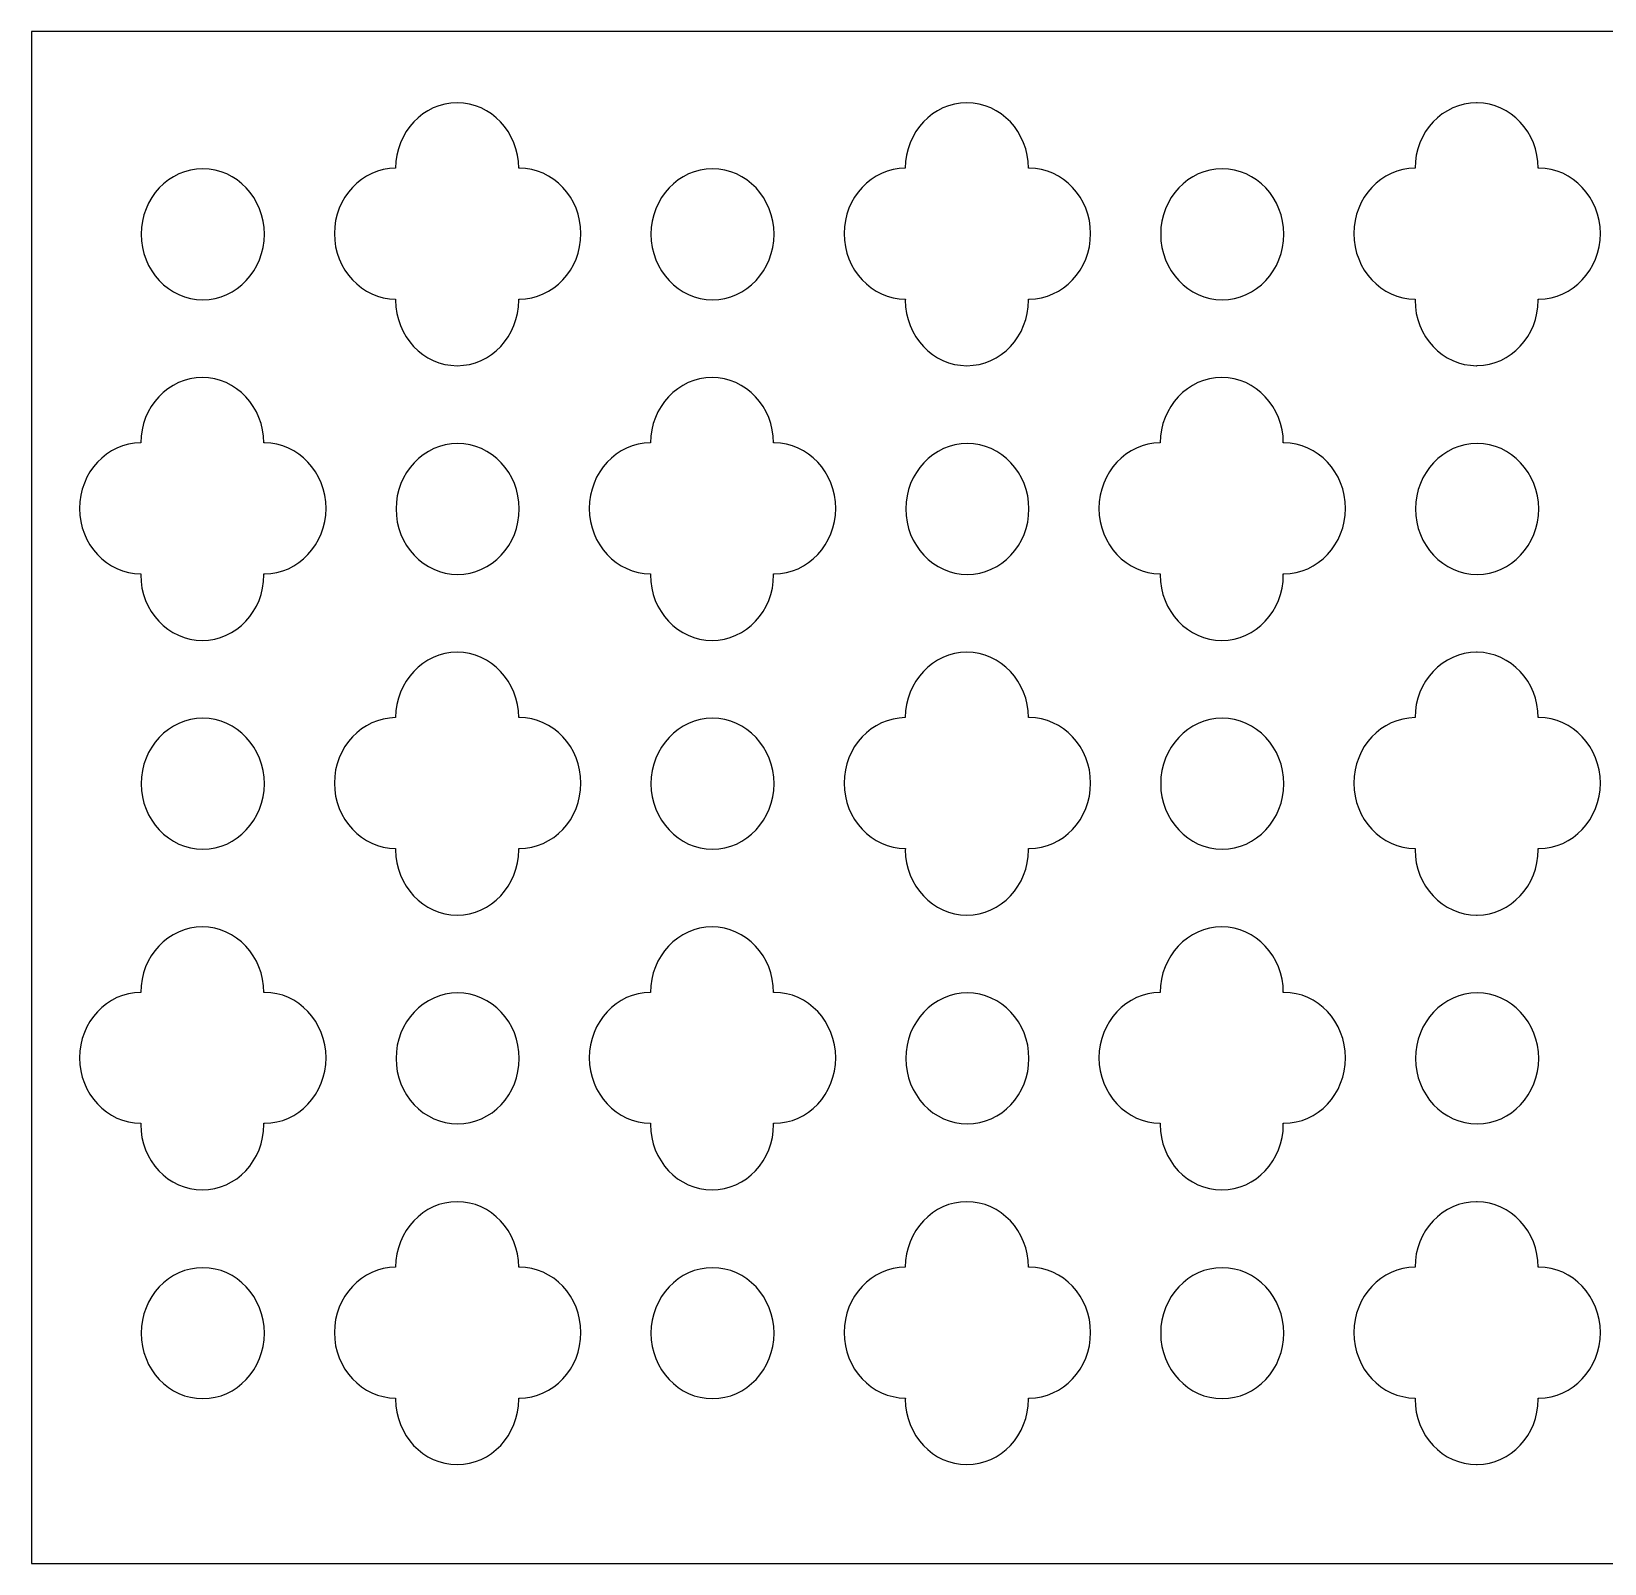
# Model space of a CAD drawing. Header units: centimetres. Extents: x -27.5 to -1.9, y -9.5 to -4.
# Drawn here: x -27.5 to -21.87, y -9.5 to -4.01 of the extents above; entities that cross this region are included whole.
import ezdxf

# ---------------------------------------------------------------- set-up
doc = ezdxf.new("R2010")
doc.units = ezdxf.units.CM
doc.header["$MEASUREMENT"] = 0
doc.layers.add('layer 1', color=7, linetype='Continuous')

msp = doc.modelspace()

# ---------------------------------------------------------------- linework, layer by layer
at = {"layer": 'layer 1', "color": 250}
for points, knots in [([(-16.91938, -4.01419), (-16.91938, -4.01419), (-16.91938, -9.5), (-16.91938, -9.5), (-16.91938, -9.5), (-20.44625, -9.5), (-23.97312, -9.5), (-27.5, -9.5), (-27.5, -9.5), (-27.5, -9.5), (-27.5, -4.01419), (-27.5, -4.01419), (-27.5, -4.01419), (-23.97312, -4.01419), (-20.44625, -4.01419), (-16.91938, -4.01419)], [0, 0, 0, 0, 0.2, 0.2, 0.2, 0.2, 0.4, 0.4, 0.4, 0.4, 0.6, 0.6, 0.6, 0.6, 1, 1, 1, 1]), ([(-25.97583, -4.26951), (-25.85451, -4.26951), (-25.75558, -4.37466), (-25.75542, -4.50369), (-25.75542, -4.50369), (-25.7547, -4.50368), (-25.75399, -4.50366), (-25.75327, -4.50366), (-25.75327, -4.50366), (-25.63186, -4.50366), (-25.53286, -4.60897), (-25.53286, -4.73814), (-25.53286, -4.73814), (-25.53286, -4.86722), (-25.63186, -4.97253), (-25.75327, -4.97253), (-25.75327, -4.97253), (-25.754, -4.97253), (-25.75473, -4.97251), (-25.75547, -4.97251), (-25.75547, -4.97251), (-25.75544, -4.97383), (-25.75542, -4.97516), (-25.75542, -4.97649), (-25.75542, -4.97649), (-25.75542, -5.10557), (-25.85442, -5.21088), (-25.97583, -5.21088), (-25.97583, -5.21088), (-26.09728, -5.21088), (-26.19628, -5.10557), (-26.19628, -4.97649), (-26.19628, -4.97649), (-26.19628, -4.97516), (-26.19625, -4.97384), (-26.19623, -4.97252), (-26.19623, -4.97252), (-26.3171, -4.97179), (-26.41542, -4.86678), (-26.41542, -4.73814), (-26.41542, -4.73814), (-26.41542, -4.60944), (-26.31712, -4.50443), (-26.19627, -4.50368), (-26.19627, -4.50368), (-26.19611, -4.37465), (-26.09718, -4.26951), (-25.97583, -4.26951)], [0, 0, 0, 0, 0.0769231, 0.0769231, 0.0769231, 0.0769231, 0.1538462, 0.1538462, 0.1538462, 0.1538462, 0.2307692, 0.2307692, 0.2307692, 0.2307692, 0.3076923, 0.3076923, 0.3076923, 0.3076923, 0.3846154, 0.3846154, 0.3846154, 0.3846154, 0.4615385, 0.4615385, 0.4615385, 0.4615385, 0.5384615, 0.5384615, 0.5384615, 0.5384615, 0.6153846, 0.6153846, 0.6153846, 0.6153846, 0.6923077, 0.6923077, 0.6923077, 0.6923077, 0.7692308, 0.7692308, 0.7692308, 0.7692308, 0.8461538, 0.8461538, 0.8461538, 0.8461538, 1, 1, 1, 1]), ([(-24.15084, -4.26951), (-24.02953, -4.26951), (-23.93059, -4.37466), (-23.93043, -4.50369), (-23.93043, -4.50369), (-23.92971, -4.50368), (-23.929, -4.50366), (-23.92828, -4.50366), (-23.92828, -4.50366), (-23.80687, -4.50366), (-23.70787, -4.60897), (-23.70787, -4.73814), (-23.70787, -4.73814), (-23.70787, -4.86722), (-23.80687, -4.97253), (-23.92828, -4.97253), (-23.92828, -4.97253), (-23.92901, -4.97253), (-23.92974, -4.97251), (-23.93048, -4.97251), (-23.93048, -4.97251), (-23.93046, -4.97383), (-23.93043, -4.97516), (-23.93043, -4.97649), (-23.93043, -4.97649), (-23.93043, -5.10557), (-24.02943, -5.21088), (-24.15084, -5.21088), (-24.15084, -5.21088), (-24.27229, -5.21088), (-24.37129, -5.10557), (-24.37129, -4.97649), (-24.37129, -4.97649), (-24.37129, -4.97516), (-24.37126, -4.97384), (-24.37124, -4.97252), (-24.37124, -4.97252), (-24.49211, -4.97179), (-24.59043, -4.86678), (-24.59043, -4.73814), (-24.59043, -4.73814), (-24.59043, -4.60944), (-24.49214, -4.50443), (-24.37129, -4.50368), (-24.37129, -4.50368), (-24.37112, -4.37465), (-24.27219, -4.26951), (-24.15084, -4.26951)], [0, 0, 0, 0, 0.0769231, 0.0769231, 0.0769231, 0.0769231, 0.1538462, 0.1538462, 0.1538462, 0.1538462, 0.2307692, 0.2307692, 0.2307692, 0.2307692, 0.3076923, 0.3076923, 0.3076923, 0.3076923, 0.3846154, 0.3846154, 0.3846154, 0.3846154, 0.4615385, 0.4615385, 0.4615385, 0.4615385, 0.5384615, 0.5384615, 0.5384615, 0.5384615, 0.6153846, 0.6153846, 0.6153846, 0.6153846, 0.6923077, 0.6923077, 0.6923077, 0.6923077, 0.7692308, 0.7692308, 0.7692308, 0.7692308, 0.8461538, 0.8461538, 0.8461538, 0.8461538, 1, 1, 1, 1]), ([(-22.32416, -4.26954), (-22.32405, -4.26954), (-22.32394, -4.26954), (-22.32383, -4.26954), (-22.32383, -4.26954), (-22.32382, -4.26954), (-22.32382, -4.26954), (-22.32382, -4.26954), (-22.32382, -4.26954), (-22.32379, -4.26954), (-22.32377, -4.26954), (-22.32375, -4.26954), (-22.32375, -4.26954), (-22.2034, -4.27075), (-22.1056, -4.3754), (-22.10544, -4.50369), (-22.10544, -4.50369), (-22.10472, -4.50368), (-22.10401, -4.50366), (-22.10329, -4.50366), (-22.10329, -4.50366), (-21.98188, -4.50366), (-21.88288, -4.60897), (-21.88288, -4.73814), (-21.88288, -4.73814), (-21.88288, -4.86722), (-21.98188, -4.97253), (-22.10329, -4.97253), (-22.10329, -4.97253), (-22.10403, -4.97253), (-22.10475, -4.97251), (-22.10549, -4.97251), (-22.10549, -4.97251), (-22.10547, -4.97383), (-22.10544, -4.97516), (-22.10544, -4.97649), (-22.10544, -4.97649), (-22.10544, -5.10485), (-22.20334, -5.20968), (-22.32381, -5.21085), (-22.32381, -5.21085), (-22.32383, -5.21085), (-22.32384, -5.21085), (-22.32386, -5.21085), (-22.32386, -5.21085), (-22.32387, -5.21085), (-22.32388, -5.21085), (-22.32389, -5.21085), (-22.32389, -5.21085), (-22.32398, -5.21086), (-22.32407, -5.21086), (-22.32416, -5.21086), (-22.32416, -5.21086), (-22.32473, -5.21086), (-22.32529, -5.21088), (-22.32585, -5.21088), (-22.32585, -5.21088), (-22.4473, -5.21088), (-22.5463, -5.10557), (-22.5463, -4.97649), (-22.5463, -4.97649), (-22.5463, -4.97516), (-22.54627, -4.97384), (-22.54625, -4.97252), (-22.54625, -4.97252), (-22.66712, -4.97179), (-22.76544, -4.86678), (-22.76544, -4.73814), (-22.76544, -4.73814), (-22.76544, -4.60944), (-22.66715, -4.50443), (-22.5463, -4.50368), (-22.5463, -4.50368), (-22.54613, -4.37465), (-22.4472, -4.26951), (-22.32585, -4.26951), (-22.32585, -4.26951), (-22.32529, -4.26951), (-22.32473, -4.26953), (-22.32416, -4.26954)], [0, 0, 0, 0, 0.047619, 0.047619, 0.047619, 0.047619, 0.0952381, 0.0952381, 0.0952381, 0.0952381, 0.1428571, 0.1428571, 0.1428571, 0.1428571, 0.1904762, 0.1904762, 0.1904762, 0.1904762, 0.2380952, 0.2380952, 0.2380952, 0.2380952, 0.2857143, 0.2857143, 0.2857143, 0.2857143, 0.3333333, 0.3333333, 0.3333333, 0.3333333, 0.3809524, 0.3809524, 0.3809524, 0.3809524, 0.4285714, 0.4285714, 0.4285714, 0.4285714, 0.4761905, 0.4761905, 0.4761905, 0.4761905, 0.5238095, 0.5238095, 0.5238095, 0.5238095, 0.5714286, 0.5714286, 0.5714286, 0.5714286, 0.6190476, 0.6190476, 0.6190476, 0.6190476, 0.6666667, 0.6666667, 0.6666667, 0.6666667, 0.7142857, 0.7142857, 0.7142857, 0.7142857, 0.7619048, 0.7619048, 0.7619048, 0.7619048, 0.8095238, 0.8095238, 0.8095238, 0.8095238, 0.8571429, 0.8571429, 0.8571429, 0.8571429, 0.9047619, 0.9047619, 0.9047619, 0.9047619, 1, 1, 1, 1]), ([(-26.88661, -4.50576), (-26.76521, -4.50576), (-26.66621, -4.61107), (-26.66621, -4.74024), (-26.66621, -4.74024), (-26.66621, -4.86932), (-26.76521, -4.97463), (-26.88661, -4.97463), (-26.88661, -4.97463), (-27.00806, -4.97463), (-27.10707, -4.86932), (-27.10707, -4.74024), (-27.10707, -4.74024), (-27.10707, -4.61107), (-27.00806, -4.50576), (-26.88661, -4.50576)], [0, 0, 0, 0, 0.2, 0.2, 0.2, 0.2, 0.4, 0.4, 0.4, 0.4, 0.6, 0.6, 0.6, 0.6, 1, 1, 1, 1]), ([(-25.06162, -4.50576), (-24.94022, -4.50576), (-24.84122, -4.61107), (-24.84122, -4.74024), (-24.84122, -4.74024), (-24.84122, -4.86932), (-24.94022, -4.97463), (-25.06162, -4.97463), (-25.06162, -4.97463), (-25.18308, -4.97463), (-25.28208, -4.86932), (-25.28208, -4.74024), (-25.28208, -4.74024), (-25.28208, -4.61107), (-25.18308, -4.50576), (-25.06162, -4.50576)], [0, 0, 0, 0, 0.2, 0.2, 0.2, 0.2, 0.4, 0.4, 0.4, 0.4, 0.6, 0.6, 0.6, 0.6, 1, 1, 1, 1]), ([(-23.23663, -4.50576), (-23.11523, -4.50576), (-23.01622, -4.61107), (-23.01622, -4.74024), (-23.01622, -4.74024), (-23.01622, -4.86932), (-23.11523, -4.97463), (-23.23663, -4.97463), (-23.23663, -4.97463), (-23.35808, -4.97463), (-23.45709, -4.86932), (-23.45709, -4.74024), (-23.45709, -4.74024), (-23.45709, -4.61107), (-23.35808, -4.50576), (-23.23663, -4.50576)], [0, 0, 0, 0, 0.2, 0.2, 0.2, 0.2, 0.4, 0.4, 0.4, 0.4, 0.6, 0.6, 0.6, 0.6, 1, 1, 1, 1]), ([(-26.88832, -5.25324), (-26.76701, -5.25324), (-26.66807, -5.35839), (-26.66792, -5.48742), (-26.66792, -5.48742), (-26.6672, -5.48741), (-26.66648, -5.48739), (-26.66576, -5.48739), (-26.66576, -5.48739), (-26.54435, -5.48739), (-26.44535, -5.5927), (-26.44535, -5.72187), (-26.44535, -5.72187), (-26.44535, -5.85095), (-26.54435, -5.95626), (-26.66576, -5.95626), (-26.66576, -5.95626), (-26.6665, -5.95626), (-26.66723, -5.95624), (-26.66796, -5.95623), (-26.66796, -5.95623), (-26.66794, -5.95756), (-26.66791, -5.95889), (-26.66791, -5.96022), (-26.66791, -5.96022), (-26.66791, -6.0893), (-26.76691, -6.19461), (-26.88832, -6.19461), (-26.88832, -6.19461), (-27.00977, -6.19461), (-27.10877, -6.0893), (-27.10877, -5.96022), (-27.10877, -5.96022), (-27.10877, -5.95889), (-27.10875, -5.95757), (-27.10872, -5.95625), (-27.10872, -5.95625), (-27.2296, -5.95552), (-27.32791, -5.85051), (-27.32791, -5.72187), (-27.32791, -5.72187), (-27.32791, -5.59316), (-27.22962, -5.48816), (-27.10877, -5.48741), (-27.10877, -5.48741), (-27.1086, -5.35838), (-27.00967, -5.25324), (-26.88832, -5.25324)], [0, 0, 0, 0, 0.0769231, 0.0769231, 0.0769231, 0.0769231, 0.1538462, 0.1538462, 0.1538462, 0.1538462, 0.2307692, 0.2307692, 0.2307692, 0.2307692, 0.3076923, 0.3076923, 0.3076923, 0.3076923, 0.3846154, 0.3846154, 0.3846154, 0.3846154, 0.4615385, 0.4615385, 0.4615385, 0.4615385, 0.5384615, 0.5384615, 0.5384615, 0.5384615, 0.6153846, 0.6153846, 0.6153846, 0.6153846, 0.6923077, 0.6923077, 0.6923077, 0.6923077, 0.7692308, 0.7692308, 0.7692308, 0.7692308, 0.8461538, 0.8461538, 0.8461538, 0.8461538, 1, 1, 1, 1]), ([(-25.06333, -5.25324), (-24.94202, -5.25324), (-24.84309, -5.35839), (-24.84293, -5.48742), (-24.84293, -5.48742), (-24.84221, -5.48741), (-24.84149, -5.48739), (-24.84077, -5.48739), (-24.84077, -5.48739), (-24.71937, -5.48739), (-24.62036, -5.5927), (-24.62036, -5.72187), (-24.62036, -5.72187), (-24.62036, -5.85095), (-24.71937, -5.95626), (-24.84077, -5.95626), (-24.84077, -5.95626), (-24.84151, -5.95626), (-24.84224, -5.95624), (-24.84297, -5.95623), (-24.84297, -5.95623), (-24.84295, -5.95756), (-24.84292, -5.95889), (-24.84292, -5.96022), (-24.84292, -5.96022), (-24.84292, -6.0893), (-24.94192, -6.19461), (-25.06333, -6.19461), (-25.06333, -6.19461), (-25.18478, -6.19461), (-25.28378, -6.0893), (-25.28378, -5.96022), (-25.28378, -5.96022), (-25.28378, -5.95889), (-25.28375, -5.95757), (-25.28374, -5.95625), (-25.28374, -5.95625), (-25.40461, -5.95552), (-25.50292, -5.85051), (-25.50292, -5.72187), (-25.50292, -5.72187), (-25.50292, -5.59316), (-25.40463, -5.48816), (-25.28378, -5.48741), (-25.28378, -5.48741), (-25.28361, -5.35838), (-25.18468, -5.25324), (-25.06333, -5.25324)], [0, 0, 0, 0, 0.0769231, 0.0769231, 0.0769231, 0.0769231, 0.1538462, 0.1538462, 0.1538462, 0.1538462, 0.2307692, 0.2307692, 0.2307692, 0.2307692, 0.3076923, 0.3076923, 0.3076923, 0.3076923, 0.3846154, 0.3846154, 0.3846154, 0.3846154, 0.4615385, 0.4615385, 0.4615385, 0.4615385, 0.5384615, 0.5384615, 0.5384615, 0.5384615, 0.6153846, 0.6153846, 0.6153846, 0.6153846, 0.6923077, 0.6923077, 0.6923077, 0.6923077, 0.7692308, 0.7692308, 0.7692308, 0.7692308, 0.8461538, 0.8461538, 0.8461538, 0.8461538, 1, 1, 1, 1]), ([(-23.23834, -5.25324), (-23.11703, -5.25324), (-23.01809, -5.35839), (-23.01794, -5.48742), (-23.01794, -5.48742), (-23.01722, -5.48741), (-23.0165, -5.48739), (-23.01579, -5.48739), (-23.01579, -5.48739), (-22.89438, -5.48739), (-22.79538, -5.5927), (-22.79538, -5.72187), (-22.79538, -5.72187), (-22.79538, -5.85095), (-22.89438, -5.95626), (-23.01579, -5.95626), (-23.01579, -5.95626), (-23.01652, -5.95626), (-23.01725, -5.95624), (-23.01798, -5.95623), (-23.01798, -5.95623), (-23.01796, -5.95756), (-23.01793, -5.95889), (-23.01793, -5.96022), (-23.01793, -5.96022), (-23.01793, -6.0893), (-23.11694, -6.19461), (-23.23834, -6.19461), (-23.23834, -6.19461), (-23.35979, -6.19461), (-23.4588, -6.0893), (-23.4588, -5.96022), (-23.4588, -5.96022), (-23.4588, -5.95889), (-23.45877, -5.95757), (-23.45875, -5.95625), (-23.45875, -5.95625), (-23.57962, -5.95552), (-23.67793, -5.85051), (-23.67793, -5.72187), (-23.67793, -5.72187), (-23.67793, -5.59316), (-23.57964, -5.48816), (-23.45879, -5.48741), (-23.45879, -5.48741), (-23.45862, -5.35838), (-23.35969, -5.25324), (-23.23834, -5.25324)], [0, 0, 0, 0, 0.0769231, 0.0769231, 0.0769231, 0.0769231, 0.1538462, 0.1538462, 0.1538462, 0.1538462, 0.2307692, 0.2307692, 0.2307692, 0.2307692, 0.3076923, 0.3076923, 0.3076923, 0.3076923, 0.3846154, 0.3846154, 0.3846154, 0.3846154, 0.4615385, 0.4615385, 0.4615385, 0.4615385, 0.5384615, 0.5384615, 0.5384615, 0.5384615, 0.6153846, 0.6153846, 0.6153846, 0.6153846, 0.6923077, 0.6923077, 0.6923077, 0.6923077, 0.7692308, 0.7692308, 0.7692308, 0.7692308, 0.8461538, 0.8461538, 0.8461538, 0.8461538, 1, 1, 1, 1]), ([(-25.97412, -5.48949), (-25.85271, -5.48949), (-25.75371, -5.5948), (-25.75371, -5.72397), (-25.75371, -5.72397), (-25.75371, -5.85305), (-25.85271, -5.95836), (-25.97412, -5.95836), (-25.97412, -5.95836), (-26.09557, -5.95836), (-26.19457, -5.85305), (-26.19457, -5.72397), (-26.19457, -5.72397), (-26.19457, -5.5948), (-26.09557, -5.48949), (-25.97412, -5.48949)], [0, 0, 0, 0, 0.2, 0.2, 0.2, 0.2, 0.4, 0.4, 0.4, 0.4, 0.6, 0.6, 0.6, 0.6, 1, 1, 1, 1]), ([(-24.14913, -5.48949), (-24.02772, -5.48949), (-23.92872, -5.5948), (-23.92872, -5.72397), (-23.92872, -5.72397), (-23.92872, -5.85305), (-24.02772, -5.95836), (-24.14913, -5.95836), (-24.14913, -5.95836), (-24.27058, -5.95836), (-24.36958, -5.85305), (-24.36958, -5.72397), (-24.36958, -5.72397), (-24.36958, -5.5948), (-24.27058, -5.48949), (-24.14913, -5.48949)], [0, 0, 0, 0, 0.2, 0.2, 0.2, 0.2, 0.4, 0.4, 0.4, 0.4, 0.6, 0.6, 0.6, 0.6, 1, 1, 1, 1]), ([(-22.32416, -5.48949), (-22.32415, -5.48949), (-22.32415, -5.48949), (-22.32414, -5.48949), (-22.32414, -5.48949), (-22.32406, -5.48949), (-22.32398, -5.48949), (-22.3239, -5.48949), (-22.3239, -5.48949), (-22.32389, -5.48949), (-22.32388, -5.48949), (-22.32387, -5.48949), (-22.32387, -5.48949), (-22.32386, -5.48949), (-22.32384, -5.48949), (-22.32383, -5.48949), (-22.32383, -5.48949), (-22.20256, -5.48967), (-22.10373, -5.59491), (-22.10373, -5.72397), (-22.10373, -5.72397), (-22.10373, -5.85295), (-22.20258, -5.9582), (-22.32387, -5.95836), (-22.32387, -5.95836), (-22.32387, -5.95836), (-22.32389, -5.95836), (-22.3239, -5.95836), (-22.3239, -5.95836), (-22.32391, -5.95836), (-22.32392, -5.95836), (-22.32393, -5.95836), (-22.32393, -5.95836), (-22.324, -5.95836), (-22.32407, -5.95836), (-22.32414, -5.95836), (-22.32414, -5.95836), (-22.32415, -5.95836), (-22.32415, -5.95836), (-22.32416, -5.95836), (-22.32416, -5.95836), (-22.4456, -5.95835), (-22.54459, -5.85305), (-22.54459, -5.72397), (-22.54459, -5.72397), (-22.54459, -5.59481), (-22.4456, -5.4895), (-22.32416, -5.48949)], [0, 0, 0, 0, 0.0769231, 0.0769231, 0.0769231, 0.0769231, 0.1538462, 0.1538462, 0.1538462, 0.1538462, 0.2307692, 0.2307692, 0.2307692, 0.2307692, 0.3076923, 0.3076923, 0.3076923, 0.3076923, 0.3846154, 0.3846154, 0.3846154, 0.3846154, 0.4615385, 0.4615385, 0.4615385, 0.4615385, 0.5384615, 0.5384615, 0.5384615, 0.5384615, 0.6153846, 0.6153846, 0.6153846, 0.6153846, 0.6923077, 0.6923077, 0.6923077, 0.6923077, 0.7692308, 0.7692308, 0.7692308, 0.7692308, 0.8461538, 0.8461538, 0.8461538, 0.8461538, 1, 1, 1, 1]), ([(-25.97583, -6.23697), (-25.85451, -6.23697), (-25.75558, -6.34212), (-25.75542, -6.47115), (-25.75542, -6.47115), (-25.7547, -6.47114), (-25.75399, -6.47112), (-25.75327, -6.47112), (-25.75327, -6.47112), (-25.63186, -6.47112), (-25.53286, -6.57643), (-25.53286, -6.7056), (-25.53286, -6.7056), (-25.53286, -6.83468), (-25.63186, -6.93999), (-25.75327, -6.93999), (-25.75327, -6.93999), (-25.754, -6.93999), (-25.75473, -6.93997), (-25.75547, -6.93996), (-25.75547, -6.93996), (-25.75544, -6.94129), (-25.75542, -6.94261), (-25.75542, -6.94395), (-25.75542, -6.94395), (-25.75542, -7.07303), (-25.85442, -7.17834), (-25.97583, -7.17834), (-25.97583, -7.17834), (-26.09728, -7.17834), (-26.19628, -7.07303), (-26.19628, -6.94395), (-26.19628, -6.94395), (-26.19628, -6.94262), (-26.19625, -6.9413), (-26.19623, -6.93997), (-26.19623, -6.93997), (-26.3171, -6.93924), (-26.41542, -6.83423), (-26.41542, -6.7056), (-26.41542, -6.7056), (-26.41542, -6.57689), (-26.31712, -6.47189), (-26.19627, -6.47114), (-26.19627, -6.47114), (-26.19611, -6.34211), (-26.09718, -6.23697), (-25.97583, -6.23697)], [0, 0, 0, 0, 0.0769231, 0.0769231, 0.0769231, 0.0769231, 0.1538462, 0.1538462, 0.1538462, 0.1538462, 0.2307692, 0.2307692, 0.2307692, 0.2307692, 0.3076923, 0.3076923, 0.3076923, 0.3076923, 0.3846154, 0.3846154, 0.3846154, 0.3846154, 0.4615385, 0.4615385, 0.4615385, 0.4615385, 0.5384615, 0.5384615, 0.5384615, 0.5384615, 0.6153846, 0.6153846, 0.6153846, 0.6153846, 0.6923077, 0.6923077, 0.6923077, 0.6923077, 0.7692308, 0.7692308, 0.7692308, 0.7692308, 0.8461538, 0.8461538, 0.8461538, 0.8461538, 1, 1, 1, 1]), ([(-24.15084, -6.23697), (-24.02953, -6.23697), (-23.93059, -6.34212), (-23.93043, -6.47115), (-23.93043, -6.47115), (-23.92971, -6.47114), (-23.929, -6.47112), (-23.92828, -6.47112), (-23.92828, -6.47112), (-23.80687, -6.47112), (-23.70787, -6.57643), (-23.70787, -6.7056), (-23.70787, -6.7056), (-23.70787, -6.83468), (-23.80687, -6.93999), (-23.92828, -6.93999), (-23.92828, -6.93999), (-23.92901, -6.93999), (-23.92974, -6.93997), (-23.93048, -6.93996), (-23.93048, -6.93996), (-23.93046, -6.94129), (-23.93043, -6.94261), (-23.93043, -6.94395), (-23.93043, -6.94395), (-23.93043, -7.07303), (-24.02943, -7.17834), (-24.15084, -7.17834), (-24.15084, -7.17834), (-24.27229, -7.17834), (-24.37129, -7.07303), (-24.37129, -6.94395), (-24.37129, -6.94395), (-24.37129, -6.94262), (-24.37126, -6.9413), (-24.37124, -6.93997), (-24.37124, -6.93997), (-24.49211, -6.93924), (-24.59043, -6.83423), (-24.59043, -6.7056), (-24.59043, -6.7056), (-24.59043, -6.57689), (-24.49214, -6.47189), (-24.37129, -6.47114), (-24.37129, -6.47114), (-24.37112, -6.34211), (-24.27219, -6.23697), (-24.15084, -6.23697)], [0, 0, 0, 0, 0.0769231, 0.0769231, 0.0769231, 0.0769231, 0.1538462, 0.1538462, 0.1538462, 0.1538462, 0.2307692, 0.2307692, 0.2307692, 0.2307692, 0.3076923, 0.3076923, 0.3076923, 0.3076923, 0.3846154, 0.3846154, 0.3846154, 0.3846154, 0.4615385, 0.4615385, 0.4615385, 0.4615385, 0.5384615, 0.5384615, 0.5384615, 0.5384615, 0.6153846, 0.6153846, 0.6153846, 0.6153846, 0.6923077, 0.6923077, 0.6923077, 0.6923077, 0.7692308, 0.7692308, 0.7692308, 0.7692308, 0.8461538, 0.8461538, 0.8461538, 0.8461538, 1, 1, 1, 1]), ([(-22.32416, -6.23699), (-22.32409, -6.23699), (-22.32402, -6.237), (-22.32395, -6.237), (-22.32395, -6.237), (-22.32394, -6.237), (-22.32392, -6.237), (-22.32391, -6.237), (-22.32391, -6.237), (-22.3239, -6.237), (-22.32389, -6.237), (-22.32388, -6.237), (-22.32388, -6.237), (-22.20347, -6.23813), (-22.1056, -6.34281), (-22.10544, -6.47115), (-22.10544, -6.47115), (-22.10472, -6.47114), (-22.10401, -6.47112), (-22.10329, -6.47112), (-22.10329, -6.47112), (-21.98188, -6.47112), (-21.88288, -6.57643), (-21.88288, -6.7056), (-21.88288, -6.7056), (-21.88288, -6.83468), (-21.98188, -6.93999), (-22.10329, -6.93999), (-22.10329, -6.93999), (-22.10403, -6.93999), (-22.10475, -6.93997), (-22.10549, -6.93996), (-22.10549, -6.93996), (-22.10547, -6.94129), (-22.10544, -6.94261), (-22.10544, -6.94395), (-22.10544, -6.94395), (-22.10544, -7.07235), (-22.20341, -7.17722), (-22.32395, -7.17831), (-22.32395, -7.17831), (-22.32395, -7.17831), (-22.32395, -7.17831), (-22.32395, -7.17831), (-22.32395, -7.17831), (-22.32397, -7.17831), (-22.32399, -7.17831), (-22.324, -7.17831), (-22.324, -7.17831), (-22.32406, -7.17831), (-22.32411, -7.17831), (-22.32416, -7.17831), (-22.32416, -7.17831), (-22.32473, -7.17832), (-22.32529, -7.17834), (-22.32585, -7.17834), (-22.32585, -7.17834), (-22.4473, -7.17834), (-22.5463, -7.07303), (-22.5463, -6.94395), (-22.5463, -6.94395), (-22.5463, -6.94262), (-22.54627, -6.9413), (-22.54625, -6.93997), (-22.54625, -6.93997), (-22.66712, -6.93924), (-22.76544, -6.83423), (-22.76544, -6.7056), (-22.76544, -6.7056), (-22.76544, -6.57689), (-22.66715, -6.47189), (-22.5463, -6.47114), (-22.5463, -6.47114), (-22.54613, -6.34211), (-22.4472, -6.23697), (-22.32585, -6.23697), (-22.32585, -6.23697), (-22.32529, -6.23697), (-22.32473, -6.23699), (-22.32416, -6.23699)], [0, 0, 0, 0, 0.047619, 0.047619, 0.047619, 0.047619, 0.0952381, 0.0952381, 0.0952381, 0.0952381, 0.1428571, 0.1428571, 0.1428571, 0.1428571, 0.1904762, 0.1904762, 0.1904762, 0.1904762, 0.2380952, 0.2380952, 0.2380952, 0.2380952, 0.2857143, 0.2857143, 0.2857143, 0.2857143, 0.3333333, 0.3333333, 0.3333333, 0.3333333, 0.3809524, 0.3809524, 0.3809524, 0.3809524, 0.4285714, 0.4285714, 0.4285714, 0.4285714, 0.4761905, 0.4761905, 0.4761905, 0.4761905, 0.5238095, 0.5238095, 0.5238095, 0.5238095, 0.5714286, 0.5714286, 0.5714286, 0.5714286, 0.6190476, 0.6190476, 0.6190476, 0.6190476, 0.6666667, 0.6666667, 0.6666667, 0.6666667, 0.7142857, 0.7142857, 0.7142857, 0.7142857, 0.7619048, 0.7619048, 0.7619048, 0.7619048, 0.8095238, 0.8095238, 0.8095238, 0.8095238, 0.8571429, 0.8571429, 0.8571429, 0.8571429, 0.9047619, 0.9047619, 0.9047619, 0.9047619, 1, 1, 1, 1]), ([(-26.88661, -6.47322), (-26.76521, -6.47322), (-26.66621, -6.57853), (-26.66621, -6.7077), (-26.66621, -6.7077), (-26.66621, -6.83678), (-26.76521, -6.94209), (-26.88661, -6.94209), (-26.88661, -6.94209), (-27.00806, -6.94209), (-27.10707, -6.83678), (-27.10707, -6.7077), (-27.10707, -6.7077), (-27.10707, -6.57853), (-27.00806, -6.47322), (-26.88661, -6.47322)], [0, 0, 0, 0, 0.2, 0.2, 0.2, 0.2, 0.4, 0.4, 0.4, 0.4, 0.6, 0.6, 0.6, 0.6, 1, 1, 1, 1]), ([(-25.06162, -6.47322), (-24.94022, -6.47322), (-24.84122, -6.57853), (-24.84122, -6.7077), (-24.84122, -6.7077), (-24.84122, -6.83678), (-24.94022, -6.94209), (-25.06162, -6.94209), (-25.06162, -6.94209), (-25.18308, -6.94209), (-25.28208, -6.83678), (-25.28208, -6.7077), (-25.28208, -6.7077), (-25.28208, -6.57853), (-25.18308, -6.47322), (-25.06162, -6.47322)], [0, 0, 0, 0, 0.2, 0.2, 0.2, 0.2, 0.4, 0.4, 0.4, 0.4, 0.6, 0.6, 0.6, 0.6, 1, 1, 1, 1]), ([(-23.23663, -6.47322), (-23.11523, -6.47322), (-23.01622, -6.57853), (-23.01622, -6.7077), (-23.01622, -6.7077), (-23.01622, -6.83678), (-23.11523, -6.94209), (-23.23663, -6.94209), (-23.23663, -6.94209), (-23.35808, -6.94209), (-23.45709, -6.83678), (-23.45709, -6.7077), (-23.45709, -6.7077), (-23.45709, -6.57853), (-23.35808, -6.47322), (-23.23663, -6.47322)], [0, 0, 0, 0, 0.2, 0.2, 0.2, 0.2, 0.4, 0.4, 0.4, 0.4, 0.6, 0.6, 0.6, 0.6, 1, 1, 1, 1]), ([(-26.88832, -7.2207), (-26.76701, -7.2207), (-26.66807, -7.32584), (-26.66792, -7.45487), (-26.66792, -7.45487), (-26.6672, -7.45487), (-26.66648, -7.45485), (-26.66576, -7.45485), (-26.66576, -7.45485), (-26.54435, -7.45485), (-26.44535, -7.56016), (-26.44535, -7.68933), (-26.44535, -7.68933), (-26.44535, -7.81841), (-26.54435, -7.92372), (-26.66576, -7.92372), (-26.66576, -7.92372), (-26.6665, -7.92372), (-26.66723, -7.9237), (-26.66796, -7.92369), (-26.66796, -7.92369), (-26.66794, -7.92502), (-26.66791, -7.92634), (-26.66791, -7.92768), (-26.66791, -7.92768), (-26.66791, -8.05676), (-26.76691, -8.16207), (-26.88832, -8.16207), (-26.88832, -8.16207), (-27.00977, -8.16207), (-27.10877, -8.05676), (-27.10877, -7.92768), (-27.10877, -7.92768), (-27.10877, -7.92634), (-27.10875, -7.92502), (-27.10872, -7.9237), (-27.10872, -7.9237), (-27.2296, -7.92297), (-27.32791, -7.81796), (-27.32791, -7.68933), (-27.32791, -7.68933), (-27.32791, -7.56062), (-27.22962, -7.45562), (-27.10877, -7.45486), (-27.10877, -7.45486), (-27.1086, -7.32584), (-27.00967, -7.2207), (-26.88832, -7.2207)], [0, 0, 0, 0, 0.0769231, 0.0769231, 0.0769231, 0.0769231, 0.1538462, 0.1538462, 0.1538462, 0.1538462, 0.2307692, 0.2307692, 0.2307692, 0.2307692, 0.3076923, 0.3076923, 0.3076923, 0.3076923, 0.3846154, 0.3846154, 0.3846154, 0.3846154, 0.4615385, 0.4615385, 0.4615385, 0.4615385, 0.5384615, 0.5384615, 0.5384615, 0.5384615, 0.6153846, 0.6153846, 0.6153846, 0.6153846, 0.6923077, 0.6923077, 0.6923077, 0.6923077, 0.7692308, 0.7692308, 0.7692308, 0.7692308, 0.8461538, 0.8461538, 0.8461538, 0.8461538, 1, 1, 1, 1]), ([(-25.06333, -7.2207), (-24.94202, -7.2207), (-24.84309, -7.32584), (-24.84293, -7.45487), (-24.84293, -7.45487), (-24.84221, -7.45487), (-24.84149, -7.45485), (-24.84077, -7.45485), (-24.84077, -7.45485), (-24.71937, -7.45485), (-24.62036, -7.56016), (-24.62036, -7.68933), (-24.62036, -7.68933), (-24.62036, -7.81841), (-24.71937, -7.92372), (-24.84077, -7.92372), (-24.84077, -7.92372), (-24.84151, -7.92372), (-24.84224, -7.9237), (-24.84297, -7.92369), (-24.84297, -7.92369), (-24.84295, -7.92502), (-24.84292, -7.92634), (-24.84292, -7.92768), (-24.84292, -7.92768), (-24.84292, -8.05676), (-24.94192, -8.16207), (-25.06333, -8.16207), (-25.06333, -8.16207), (-25.18478, -8.16207), (-25.28378, -8.05676), (-25.28378, -7.92768), (-25.28378, -7.92768), (-25.28378, -7.92634), (-25.28375, -7.92502), (-25.28374, -7.9237), (-25.28374, -7.9237), (-25.40461, -7.92297), (-25.50292, -7.81796), (-25.50292, -7.68933), (-25.50292, -7.68933), (-25.50292, -7.56062), (-25.40463, -7.45562), (-25.28378, -7.45486), (-25.28378, -7.45486), (-25.28361, -7.32584), (-25.18468, -7.2207), (-25.06333, -7.2207)], [0, 0, 0, 0, 0.0769231, 0.0769231, 0.0769231, 0.0769231, 0.1538462, 0.1538462, 0.1538462, 0.1538462, 0.2307692, 0.2307692, 0.2307692, 0.2307692, 0.3076923, 0.3076923, 0.3076923, 0.3076923, 0.3846154, 0.3846154, 0.3846154, 0.3846154, 0.4615385, 0.4615385, 0.4615385, 0.4615385, 0.5384615, 0.5384615, 0.5384615, 0.5384615, 0.6153846, 0.6153846, 0.6153846, 0.6153846, 0.6923077, 0.6923077, 0.6923077, 0.6923077, 0.7692308, 0.7692308, 0.7692308, 0.7692308, 0.8461538, 0.8461538, 0.8461538, 0.8461538, 1, 1, 1, 1]), ([(-23.23834, -7.2207), (-23.11703, -7.2207), (-23.01809, -7.32584), (-23.01794, -7.45487), (-23.01794, -7.45487), (-23.01722, -7.45487), (-23.0165, -7.45485), (-23.01579, -7.45485), (-23.01579, -7.45485), (-22.89438, -7.45485), (-22.79538, -7.56016), (-22.79538, -7.68933), (-22.79538, -7.68933), (-22.79538, -7.81841), (-22.89438, -7.92372), (-23.01579, -7.92372), (-23.01579, -7.92372), (-23.01652, -7.92372), (-23.01725, -7.9237), (-23.01798, -7.92369), (-23.01798, -7.92369), (-23.01796, -7.92502), (-23.01793, -7.92634), (-23.01793, -7.92768), (-23.01793, -7.92768), (-23.01793, -8.05676), (-23.11694, -8.16207), (-23.23834, -8.16207), (-23.23834, -8.16207), (-23.35979, -8.16207), (-23.4588, -8.05676), (-23.4588, -7.92768), (-23.4588, -7.92768), (-23.4588, -7.92634), (-23.45877, -7.92502), (-23.45875, -7.9237), (-23.45875, -7.9237), (-23.57962, -7.92297), (-23.67793, -7.81796), (-23.67793, -7.68933), (-23.67793, -7.68933), (-23.67793, -7.56062), (-23.57964, -7.45562), (-23.45879, -7.45486), (-23.45879, -7.45486), (-23.45862, -7.32584), (-23.35969, -7.2207), (-23.23834, -7.2207)], [0, 0, 0, 0, 0.0769231, 0.0769231, 0.0769231, 0.0769231, 0.1538462, 0.1538462, 0.1538462, 0.1538462, 0.2307692, 0.2307692, 0.2307692, 0.2307692, 0.3076923, 0.3076923, 0.3076923, 0.3076923, 0.3846154, 0.3846154, 0.3846154, 0.3846154, 0.4615385, 0.4615385, 0.4615385, 0.4615385, 0.5384615, 0.5384615, 0.5384615, 0.5384615, 0.6153846, 0.6153846, 0.6153846, 0.6153846, 0.6923077, 0.6923077, 0.6923077, 0.6923077, 0.7692308, 0.7692308, 0.7692308, 0.7692308, 0.8461538, 0.8461538, 0.8461538, 0.8461538, 1, 1, 1, 1]), ([(-25.97412, -7.45695), (-25.85271, -7.45695), (-25.75371, -7.56226), (-25.75371, -7.69143), (-25.75371, -7.69143), (-25.75371, -7.82051), (-25.85271, -7.92582), (-25.97412, -7.92582), (-25.97412, -7.92582), (-26.09557, -7.92582), (-26.19457, -7.82051), (-26.19457, -7.69143), (-26.19457, -7.69143), (-26.19457, -7.56226), (-26.09557, -7.45695), (-25.97412, -7.45695)], [0, 0, 0, 0, 0.2, 0.2, 0.2, 0.2, 0.4, 0.4, 0.4, 0.4, 0.6, 0.6, 0.6, 0.6, 1, 1, 1, 1]), ([(-24.14913, -7.45695), (-24.02772, -7.45695), (-23.92872, -7.56226), (-23.92872, -7.69143), (-23.92872, -7.69143), (-23.92872, -7.82051), (-24.02772, -7.92582), (-24.14913, -7.92582), (-24.14913, -7.92582), (-24.27058, -7.92582), (-24.36958, -7.82051), (-24.36958, -7.69143), (-24.36958, -7.69143), (-24.36958, -7.56226), (-24.27058, -7.45695), (-24.14913, -7.45695)], [0, 0, 0, 0, 0.2, 0.2, 0.2, 0.2, 0.4, 0.4, 0.4, 0.4, 0.6, 0.6, 0.6, 0.6, 1, 1, 1, 1]), ([(-22.32416, -7.45695), (-22.32415, -7.45695), (-22.32415, -7.45695), (-22.32414, -7.45695), (-22.32414, -7.45695), (-22.3241, -7.45695), (-22.32406, -7.45695), (-22.32402, -7.45695), (-22.32402, -7.45695), (-22.324, -7.45695), (-22.32399, -7.45695), (-22.32397, -7.45695), (-22.32397, -7.45695), (-22.32397, -7.45695), (-22.32397, -7.45695), (-22.32397, -7.45695), (-22.32397, -7.45695), (-22.20264, -7.45705), (-22.10373, -7.56232), (-22.10373, -7.69143), (-22.10373, -7.69143), (-22.10373, -7.82045), (-22.20265, -7.92573), (-22.32399, -7.92581), (-22.32399, -7.92581), (-22.324, -7.92581), (-22.324, -7.92581), (-22.324, -7.92581), (-22.324, -7.92581), (-22.32401, -7.92581), (-22.32403, -7.92582), (-22.32405, -7.92582), (-22.32405, -7.92582), (-22.32408, -7.92582), (-22.32411, -7.92582), (-22.32414, -7.92582), (-22.32414, -7.92582), (-22.32415, -7.92582), (-22.32415, -7.92582), (-22.32416, -7.92582), (-22.32416, -7.92582), (-22.4456, -7.9258), (-22.54459, -7.8205), (-22.54459, -7.69143), (-22.54459, -7.69143), (-22.54459, -7.56227), (-22.4456, -7.45696), (-22.32416, -7.45695)], [0, 0, 0, 0, 0.0769231, 0.0769231, 0.0769231, 0.0769231, 0.1538462, 0.1538462, 0.1538462, 0.1538462, 0.2307692, 0.2307692, 0.2307692, 0.2307692, 0.3076923, 0.3076923, 0.3076923, 0.3076923, 0.3846154, 0.3846154, 0.3846154, 0.3846154, 0.4615385, 0.4615385, 0.4615385, 0.4615385, 0.5384615, 0.5384615, 0.5384615, 0.5384615, 0.6153846, 0.6153846, 0.6153846, 0.6153846, 0.6923077, 0.6923077, 0.6923077, 0.6923077, 0.7692308, 0.7692308, 0.7692308, 0.7692308, 0.8461538, 0.8461538, 0.8461538, 0.8461538, 1, 1, 1, 1]), ([(-25.97583, -8.20443), (-25.85451, -8.20443), (-25.75558, -8.30957), (-25.75542, -8.4386), (-25.75542, -8.4386), (-25.7547, -8.4386), (-25.75399, -8.43857), (-25.75327, -8.43857), (-25.75327, -8.43857), (-25.63186, -8.43857), (-25.53286, -8.54388), (-25.53286, -8.67306), (-25.53286, -8.67306), (-25.53286, -8.80214), (-25.63186, -8.90745), (-25.75327, -8.90745), (-25.75327, -8.90745), (-25.754, -8.90745), (-25.75473, -8.90742), (-25.75547, -8.90741), (-25.75547, -8.90741), (-25.75544, -8.90875), (-25.75542, -8.91007), (-25.75542, -8.9114), (-25.75542, -8.9114), (-25.75542, -9.04048), (-25.85442, -9.14579), (-25.97583, -9.14579), (-25.97583, -9.14579), (-26.09728, -9.14579), (-26.19628, -9.04048), (-26.19628, -8.9114), (-26.19628, -8.9114), (-26.19628, -8.91007), (-26.19625, -8.90875), (-26.19623, -8.90743), (-26.19623, -8.90743), (-26.3171, -8.9067), (-26.41542, -8.80169), (-26.41542, -8.67306), (-26.41542, -8.67306), (-26.41542, -8.54435), (-26.31712, -8.43935), (-26.19627, -8.43859), (-26.19627, -8.43859), (-26.19611, -8.30956), (-26.09718, -8.20443), (-25.97583, -8.20443)], [0, 0, 0, 0, 0.0769231, 0.0769231, 0.0769231, 0.0769231, 0.1538462, 0.1538462, 0.1538462, 0.1538462, 0.2307692, 0.2307692, 0.2307692, 0.2307692, 0.3076923, 0.3076923, 0.3076923, 0.3076923, 0.3846154, 0.3846154, 0.3846154, 0.3846154, 0.4615385, 0.4615385, 0.4615385, 0.4615385, 0.5384615, 0.5384615, 0.5384615, 0.5384615, 0.6153846, 0.6153846, 0.6153846, 0.6153846, 0.6923077, 0.6923077, 0.6923077, 0.6923077, 0.7692308, 0.7692308, 0.7692308, 0.7692308, 0.8461538, 0.8461538, 0.8461538, 0.8461538, 1, 1, 1, 1]), ([(-24.15084, -8.20443), (-24.02953, -8.20443), (-23.93059, -8.30957), (-23.93043, -8.4386), (-23.93043, -8.4386), (-23.92971, -8.4386), (-23.929, -8.43857), (-23.92828, -8.43857), (-23.92828, -8.43857), (-23.80687, -8.43857), (-23.70787, -8.54388), (-23.70787, -8.67306), (-23.70787, -8.67306), (-23.70787, -8.80214), (-23.80687, -8.90745), (-23.92828, -8.90745), (-23.92828, -8.90745), (-23.92901, -8.90745), (-23.92974, -8.90742), (-23.93048, -8.90741), (-23.93048, -8.90741), (-23.93046, -8.90875), (-23.93043, -8.91007), (-23.93043, -8.9114), (-23.93043, -8.9114), (-23.93043, -9.04048), (-24.02943, -9.14579), (-24.15084, -9.14579), (-24.15084, -9.14579), (-24.27229, -9.14579), (-24.37129, -9.04048), (-24.37129, -8.9114), (-24.37129, -8.9114), (-24.37129, -8.91007), (-24.37126, -8.90875), (-24.37124, -8.90743), (-24.37124, -8.90743), (-24.49211, -8.9067), (-24.59043, -8.80169), (-24.59043, -8.67306), (-24.59043, -8.67306), (-24.59043, -8.54435), (-24.49214, -8.43935), (-24.37129, -8.43859), (-24.37129, -8.43859), (-24.37112, -8.30956), (-24.27219, -8.20443), (-24.15084, -8.20443)], [0, 0, 0, 0, 0.0769231, 0.0769231, 0.0769231, 0.0769231, 0.1538462, 0.1538462, 0.1538462, 0.1538462, 0.2307692, 0.2307692, 0.2307692, 0.2307692, 0.3076923, 0.3076923, 0.3076923, 0.3076923, 0.3846154, 0.3846154, 0.3846154, 0.3846154, 0.4615385, 0.4615385, 0.4615385, 0.4615385, 0.5384615, 0.5384615, 0.5384615, 0.5384615, 0.6153846, 0.6153846, 0.6153846, 0.6153846, 0.6923077, 0.6923077, 0.6923077, 0.6923077, 0.7692308, 0.7692308, 0.7692308, 0.7692308, 0.8461538, 0.8461538, 0.8461538, 0.8461538, 1, 1, 1, 1]), ([(-22.32416, -8.20445), (-22.32413, -8.20445), (-22.32409, -8.20445), (-22.32406, -8.20445), (-22.32406, -8.20445), (-22.32405, -8.20445), (-22.32404, -8.20445), (-22.32402, -8.20445), (-22.32402, -8.20445), (-22.32401, -8.20445), (-22.32401, -8.20445), (-22.324, -8.20445), (-22.324, -8.20445), (-22.20354, -8.20551), (-22.1056, -8.31022), (-22.10544, -8.4386), (-22.10544, -8.4386), (-22.10472, -8.4386), (-22.10401, -8.43857), (-22.10329, -8.43857), (-22.10329, -8.43857), (-21.98188, -8.43857), (-21.88288, -8.54388), (-21.88288, -8.67306), (-21.88288, -8.67306), (-21.88288, -8.80214), (-21.98188, -8.90745), (-22.10329, -8.90745), (-22.10329, -8.90745), (-22.10403, -8.90745), (-22.10475, -8.90742), (-22.10549, -8.90741), (-22.10549, -8.90741), (-22.10547, -8.90875), (-22.10544, -8.91007), (-22.10544, -8.9114), (-22.10544, -8.9114), (-22.10544, -9.03985), (-22.20347, -9.14473), (-22.32405, -9.14576), (-22.32405, -9.14576), (-22.32406, -9.14577), (-22.32407, -9.14577), (-22.32408, -9.14577), (-22.32408, -9.14577), (-22.3241, -9.14577), (-22.32411, -9.14577), (-22.32412, -9.14577), (-22.32412, -9.14577), (-22.32413, -9.14577), (-22.32415, -9.14577), (-22.32416, -9.14577), (-22.32416, -9.14577), (-22.32473, -9.14578), (-22.32529, -9.14579), (-22.32585, -9.14579), (-22.32585, -9.14579), (-22.4473, -9.14579), (-22.5463, -9.04048), (-22.5463, -8.9114), (-22.5463, -8.9114), (-22.5463, -8.91007), (-22.54627, -8.90875), (-22.54625, -8.90743), (-22.54625, -8.90743), (-22.66712, -8.9067), (-22.76544, -8.80169), (-22.76544, -8.67306), (-22.76544, -8.67306), (-22.76544, -8.54435), (-22.66715, -8.43935), (-22.5463, -8.43859), (-22.5463, -8.43859), (-22.54613, -8.30956), (-22.4472, -8.20443), (-22.32585, -8.20443), (-22.32585, -8.20443), (-22.32529, -8.20443), (-22.32473, -8.20445), (-22.32416, -8.20445)], [0, 0, 0, 0, 0.047619, 0.047619, 0.047619, 0.047619, 0.0952381, 0.0952381, 0.0952381, 0.0952381, 0.1428571, 0.1428571, 0.1428571, 0.1428571, 0.1904762, 0.1904762, 0.1904762, 0.1904762, 0.2380952, 0.2380952, 0.2380952, 0.2380952, 0.2857143, 0.2857143, 0.2857143, 0.2857143, 0.3333333, 0.3333333, 0.3333333, 0.3333333, 0.3809524, 0.3809524, 0.3809524, 0.3809524, 0.4285714, 0.4285714, 0.4285714, 0.4285714, 0.4761905, 0.4761905, 0.4761905, 0.4761905, 0.5238095, 0.5238095, 0.5238095, 0.5238095, 0.5714286, 0.5714286, 0.5714286, 0.5714286, 0.6190476, 0.6190476, 0.6190476, 0.6190476, 0.6666667, 0.6666667, 0.6666667, 0.6666667, 0.7142857, 0.7142857, 0.7142857, 0.7142857, 0.7619048, 0.7619048, 0.7619048, 0.7619048, 0.8095238, 0.8095238, 0.8095238, 0.8095238, 0.8571429, 0.8571429, 0.8571429, 0.8571429, 0.9047619, 0.9047619, 0.9047619, 0.9047619, 1, 1, 1, 1]), ([(-26.88661, -8.44067), (-26.76521, -8.44067), (-26.66621, -8.54598), (-26.66621, -8.67516), (-26.66621, -8.67516), (-26.66621, -8.80424), (-26.76521, -8.90955), (-26.88661, -8.90955), (-26.88661, -8.90955), (-27.00806, -8.90955), (-27.10707, -8.80424), (-27.10707, -8.67516), (-27.10707, -8.67516), (-27.10707, -8.54598), (-27.00806, -8.44067), (-26.88661, -8.44067)], [0, 0, 0, 0, 0.2, 0.2, 0.2, 0.2, 0.4, 0.4, 0.4, 0.4, 0.6, 0.6, 0.6, 0.6, 1, 1, 1, 1]), ([(-25.06162, -8.44067), (-24.94022, -8.44067), (-24.84122, -8.54598), (-24.84122, -8.67516), (-24.84122, -8.67516), (-24.84122, -8.80424), (-24.94022, -8.90955), (-25.06162, -8.90955), (-25.06162, -8.90955), (-25.18308, -8.90955), (-25.28208, -8.80424), (-25.28208, -8.67516), (-25.28208, -8.67516), (-25.28208, -8.54598), (-25.18308, -8.44067), (-25.06162, -8.44067)], [0, 0, 0, 0, 0.2, 0.2, 0.2, 0.2, 0.4, 0.4, 0.4, 0.4, 0.6, 0.6, 0.6, 0.6, 1, 1, 1, 1]), ([(-23.23663, -8.44067), (-23.11523, -8.44067), (-23.01622, -8.54598), (-23.01622, -8.67516), (-23.01622, -8.67516), (-23.01622, -8.80424), (-23.11523, -8.90955), (-23.23663, -8.90955), (-23.23663, -8.90955), (-23.35808, -8.90955), (-23.45709, -8.80424), (-23.45709, -8.67516), (-23.45709, -8.67516), (-23.45709, -8.54598), (-23.35808, -8.44067), (-23.23663, -8.44067)], [0, 0, 0, 0, 0.2, 0.2, 0.2, 0.2, 0.4, 0.4, 0.4, 0.4, 0.6, 0.6, 0.6, 0.6, 1, 1, 1, 1])]:
    msp.add_open_spline(points, degree=3, knots=knots, dxfattribs=at)

doc.saveas('drawing.dxf')
